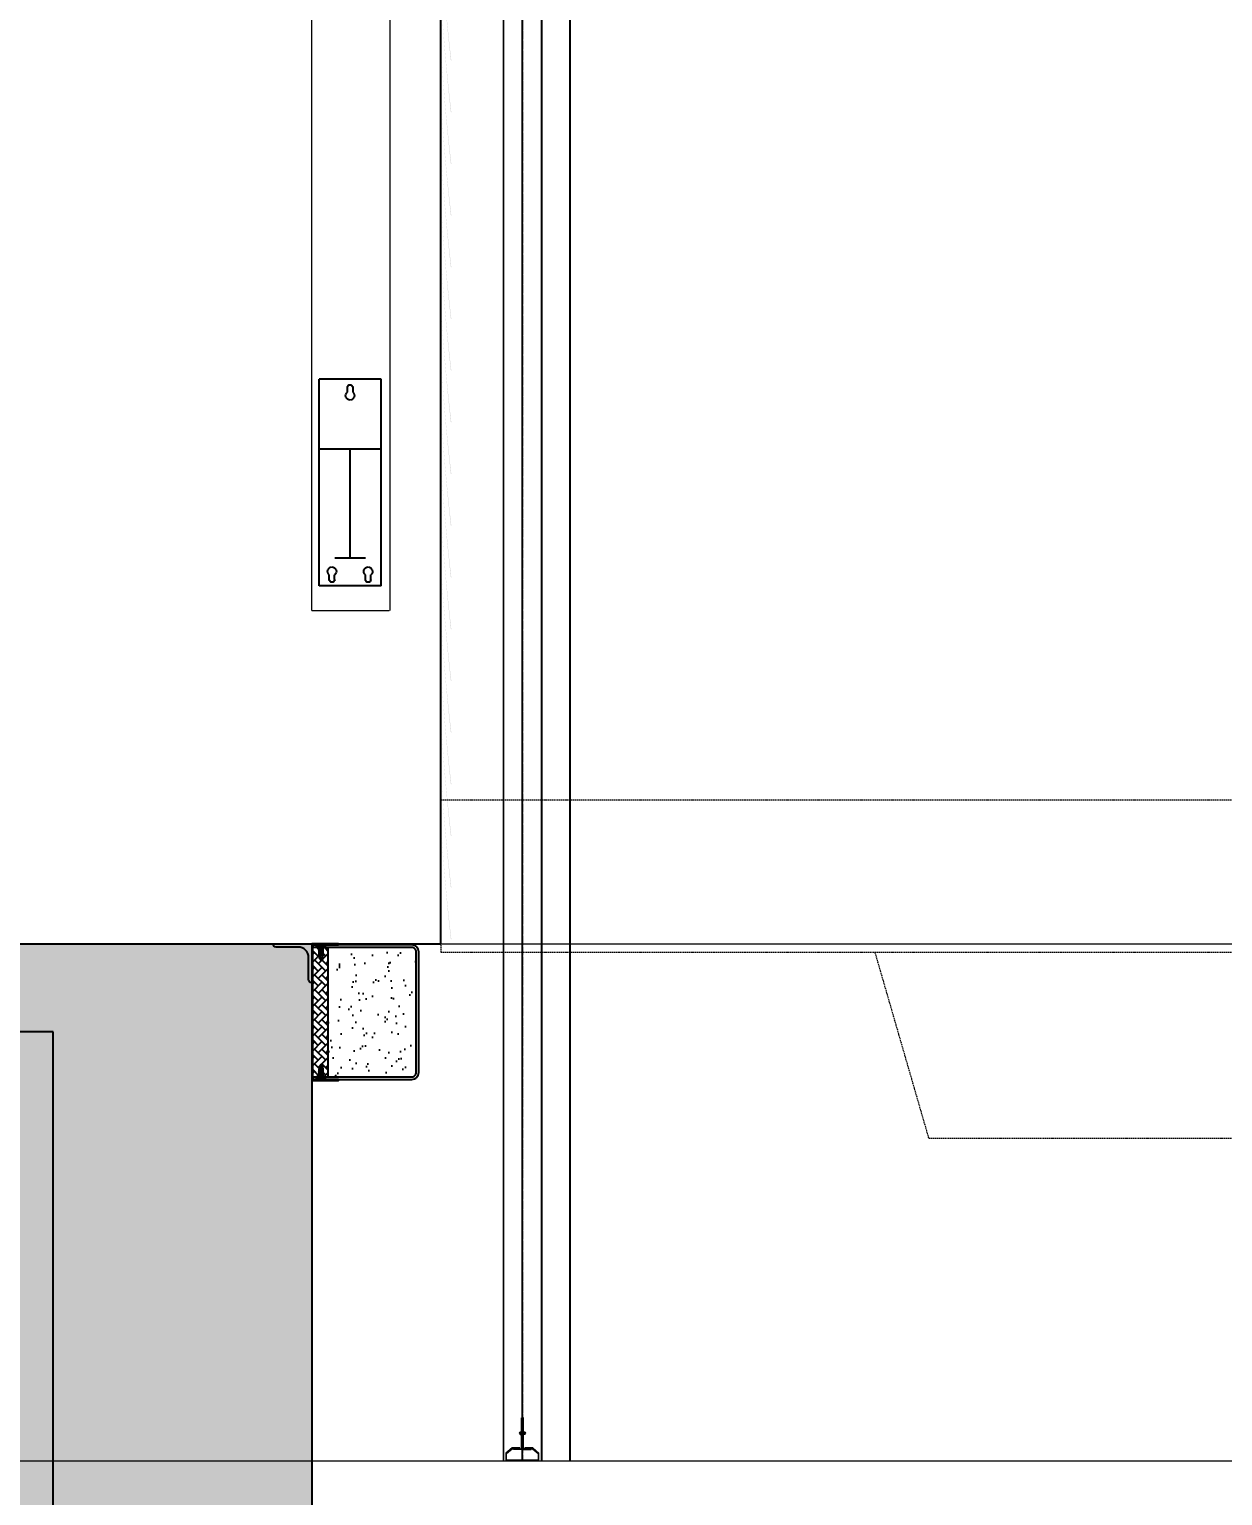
# Model space of a CAD drawing. Header units: millimetres. Extents: x 0 to 420000, y 0 to 297000.
# Drawn here: x 188466 to 190775, y 33383 to 36219 of the extents above; entities that cross this region are included whole.
import ezdxf
from ezdxf.enums import TextEntityAlignment as Align

# ---------------------------------------------------------------- set-up
doc = ezdxf.new("R2010")
doc.units = ezdxf.units.MM
for name, pattern in [('CEN', [62, 60, -1, 0, -1]), ('CENTER', [2, 1.25, -0.25, 0.25, -0.25]), ('HIDDEN', [0.375, 0.25, -0.125])]:
    doc.linetypes.add(name, pattern=pattern)
for name, color, linetype in [('5HAT', 5, 'Continuous'), ('A-CONC-SOLD', 253, 'CEN'), ('BOLT', 8, 'Continuous'), ('CEN', 1, 'CEN'), ('col', 1, 'Continuous'), ('dockseal', 50, 'Continuous'), ('SECTION$0$AA-WAXS-FRAM', 4, 'Continuous')]:
    doc.layers.add(name, color=color, linetype=linetype)
for name, color, linetype, lineweight in [('A-AXIS-LINE', 1, 'CEN', 15), ('A-CONC-LIN1', 2, 'Continuous', 40), ('A-ELEV-LIN2', 7, 'Continuous', 25), ('A-ELEV-LIN3', 8, 'Continuous', 18), ('A-XXXX-FIN2', 6, 'Continuous', 20), ('A-XXXX-HID', 8, 'HIDDEN', 18), ('A-XXXX-STL', 3, 'Continuous', 25), ('DJ', 7, 'Continuous', 5)]:
    doc.layers.add(name, color=color, linetype=linetype, lineweight=lineweight)
doc.layers.add('A-XXXX-NPLT', color=144, linetype='Continuous', lineweight=15, plot=False)
doc.styles.add('맑은고딕', font='')
doc.styles.get('맑은고딕').set_extended_font_data('Malgun Gothic')

# ---------------------------------------------------------------- blocks, each defined once
blk = doc.blocks.new('axis(211208)')
at = {"layer": 'A-AXIS-LINE', "ltscale": 1000}
for p, q in [((4631788.1, -431118.7), (4955413.1, -431118.7)), ((4631788.1, -432118.7), (4955413.1, -432118.7))]:
    blk.add_line(p, q, dxfattribs=at)
blk = doc.blocks.new('PG12')
at = {"layer": 'A-CONC-SOLD'}
h = blk.add_hatch(color=256, dxfattribs=at)
h.dxf.hatch_style = 1
h.paths.add_polyline_path([(275, 2280), (475, 2280), (475, 1300), (275, 1300)], flags=17)
h.paths.add_polyline_path([(275, 1300), (475, 1300), (475, 0), (-375, 0), (-375, 630), (-225, 630), (-225, 1150), (5, 1150), (45, 250), (225, 250), (275, 350)])
h.paths.add_polyline_path([(-225, 2450), (475, 2450), (475, 2280), (275, 2280), (275, 1300), (275, 350), (225, 250), (45, 250), (5, 1150), (-225, 1150)])
at = {"color": 2, "ltscale": 2}
for points in [[(275, 2280), (475, 2280), (475, 1300), (275, 1300)], [(-225, 1150), (-225, 630), (-375, 630), (-375, 0), (475, 0), (475, 1300), (275, 1300), (275, 350), (225, 250), (45, 250), (5, 1150)]]:
    blk.add_lwpolyline(points, close=True, dxfattribs=at)
at = {"layer": 'A-ELEV-LIN2'}
blk.add_lwpolyline([(475, 2450), (-225, 2450), (-225, 1150)], dxfattribs=at)
at = {"layer": 'A-XXXX-NPLT'}
blk.add_lwpolyline([(475, 0), (-375, 0), (-375, 630), (-225, 630), (-225, 2450), (475, 2450)], close=True, dxfattribs=at)
at = {"layer": 'A-XXXX-NPLT', "style": '맑은고딕'}
blk.add_text('PG12(750X2450)', height=50, dxfattribs=at).set_placement((0, 69.9), align=Align.MIDDLE)
blk = doc.blocks.new('지하2층')
at = {"layer": 'A-XXXX-FIN2'}
blk.add_line((4759323.8, -392118.7), (4801323.8, -392118.7), dxfattribs=at)
at = {"xscale": -1}
blk.add_blockref('PG12', (4759098.8, -393568.7), dxfattribs=at)
blk = doc.blocks.new('방화스크린(냉동)')
at = {"layer": 'A-ELEV-LIN3'}
for p, q in [((225660, 84163), (225660, 79540)), ((225661.2, 84163.4), (225661.2, 79540)), ((225733.8, 84163.4), (225733.8, 79540)), ((225735, 84163), (225735, 79540))]:
    blk.add_line(p, q, dxfattribs=at)
at = {"layer": 'CEN', "color": 1, "linetype": 'CENTER'}
blk.add_line((225697.5, 79540), (225697.5, 84319.7), dxfattribs=at)
at = {"layer": 'DJ', "color": 4}
for p, q in [((225697.2, 79541.5), (225697.2, 84287.2)), ((225697.9, 79541.5), (225697.9, 84287.2)), ((225697.2, 79541.5), (225697.9, 79541.5))]:
    blk.add_line(p, q, dxfattribs=at)
at = {"layer": 'DJ', "color": 1, "linetype": 'Continuous'}
for p, q in [((225692.9, 79595.3), (225692.9, 79591.7)), ((225693.1, 79595.5), (225693, 79595.5)), ((225693.1, 79595.5), (225693.1, 79591.5)), ((225693.3, 79595.6), (225693.2, 79595.6)), ((225693.3, 79595.7), (225695.6, 79595.7)), ((225693.3, 79591.2), (225693.3, 79595.7)), ((225693.5, 79595.7), (225693.3, 79595.5)), ((225693.5, 79595.7), (225693.3, 79595.6)), ((225693.4, 79595.7), (225693.3, 79595.7)), ((225693.5, 79595.6), (225693.3, 79595.4)), ((225693.4, 79595.5), (225693.3, 79595.4)), ((225693.4, 79595.4), (225693.3, 79595.3)), ((225693.4, 79595.2), (225693.3, 79595.2)), ((225693.3, 79595.1), (225693.3, 79595)), ((225693.3, 79595.1), (225693.3, 79595.1)), ((225693.3, 79595), (225693.3, 79595)), ((225695.4, 79595.7), (225695.3, 79595.7)), ((225695.6, 79595.7), (225695.4, 79595.5)), ((225695.5, 79595.7), (225695.4, 79595.6)), ((225695.4, 79595.7), (225695.4, 79595.7)), ((225695.6, 79595.6), (225695.4, 79595.5)), ((225695.6, 79595.5), (225695.4, 79595.4)), ((225695.6, 79595.5), (225695.5, 79595.4)), ((225695.6, 79595.4), (225695.5, 79595.3)), ((225695.6, 79595.3), (225695.5, 79595.2)), ((225695.6, 79595.2), (225695.5, 79595.2)), ((225695.6, 79595.1), (225695.5, 79595)), ((225695.6, 79595.1), (225695.5, 79595.1)), ((225695.6, 79595), (225695.5, 79595)), ((225695.6, 79591.2), (225695.6, 79595.7)), ((225701.7, 79595.7), (225699.5, 79595.7)), ((225699.5, 79595.7), (225699.6, 79595.5)), ((225699.5, 79595.7), (225699.6, 79595.6)), ((225699.5, 79591.2), (225699.5, 79595.7)), ((225699.5, 79595.6), (225699.6, 79595.5)), ((225699.5, 79595.5), (225699.5, 79595.4)), ((225699.5, 79595.5), (225699.6, 79595.4)), ((225699.5, 79595.4), (225699.5, 79595.3)), ((225699.5, 79595.3), (225699.5, 79595.2)), ((225699.5, 79595.2), (225699.5, 79595.2)), ((225699.5, 79595.1), (225699.5, 79595)), ((225699.5, 79595.1), (225699.5, 79595.1)), ((225699.5, 79595), (225699.5, 79595)), ((225699.6, 79595.7), (225699.6, 79595.7)), ((225699.6, 79595.7), (225699.7, 79595.7)), ((225701.5, 79595.7), (225701.7, 79595.5)), ((225701.5, 79595.7), (225701.7, 79595.6)), ((225701.5, 79595.6), (225701.7, 79595.4)), ((225701.6, 79595.7), (225701.7, 79595.7)), ((225701.6, 79595.5), (225701.7, 79595.4)), ((225701.6, 79595.4), (225701.7, 79595.3)), ((225701.7, 79591.2), (225701.7, 79595.7)), ((225701.7, 79595.6), (225701.8, 79595.6)), ((225701.6, 79595.2), (225701.7, 79595.2)), ((225701.7, 79595.1), (225701.7, 79595)), ((225701.7, 79595.1), (225701.7, 79595.1)), ((225701.7, 79595), (225701.7, 79595)), ((225701.9, 79595.5), (225701.9, 79591.5)), ((225701.9, 79595.5), (225702, 79595.5)), ((225702.2, 79595.3), (225702.2, 79591.7)), ((225693.1, 79591.5), (225693, 79591.5)), ((225693.3, 79591.4), (225693.2, 79591.4)), ((225693.3, 79594.3), (225693.3, 79594.3)), ((225693.3, 79594.2), (225693.3, 79594.2)), ((225693.3, 79594.2), (225693.3, 79594.2)), ((225693.3, 79594.1), (225693.3, 79594.1)), ((225693.4, 79594), (225693.3, 79593.9)), ((225693.3, 79594), (225693.3, 79594)), ((225693.4, 79593.9), (225693.3, 79593.8)), ((225693.4, 79593.9), (225693.3, 79593.8)), ((225693.4, 79593.8), (225693.3, 79593.7)), ((225693.5, 79593.7), (225693.3, 79593.5)), ((225693.4, 79593.7), (225693.3, 79593.6)), ((225693.5, 79593.6), (225693.3, 79593.4)), ((225693.5, 79593.6), (225693.3, 79593.4)), ((225693.5, 79593.5), (225693.3, 79593.3)), ((225693.5, 79593.4), (225693.3, 79593.2)), ((225693.4, 79593.3), (225693.3, 79593.1)), ((225693.4, 79593.1), (225693.3, 79593)), ((225693.4, 79593), (225693.3, 79593)), ((225693.3, 79592.9), (225693.3, 79592.9)), ((225693.3, 79592.8), (225693.3, 79592.8)), ((225693.3, 79592.7), (225693.3, 79592.7)), ((225693.3, 79592), (225693.3, 79592)), ((225693.3, 79591.9), (225693.3, 79591.9)), ((225693.3, 79591.9), (225693.3, 79591.9)), ((225693.3, 79591.8), (225693.3, 79591.8)), ((225693.4, 79591.7), (225693.3, 79591.6)), ((225693.4, 79591.7), (225693.3, 79591.7)), ((225693.4, 79591.6), (225693.3, 79591.5)), ((225693.4, 79591.6), (225693.3, 79591.5)), ((225693.4, 79591.5), (225693.3, 79591.4)), ((225693.5, 79591.4), (225693.3, 79591.2)), ((225693.4, 79591.4), (225693.3, 79591.3)), ((225693.3, 79591.2), (225695.6, 79591.2)), ((225693.5, 79591.3), (225693.4, 79591.2)), ((225695.3, 79593.5), (225693.5, 79593.5)), ((225693.5, 79591.3), (225693.5, 79591.2)), ((225695.6, 79593.7), (225695.3, 79593.5)), ((225695.6, 79593.6), (225695.3, 79593.4)), ((225695.6, 79591.5), (225695.3, 79591.2)), ((225695.6, 79593.9), (225695.4, 79593.7)), ((225695.6, 79593.8), (225695.4, 79593.6)), ((225695.6, 79593.5), (225695.4, 79593.3)), ((225695.6, 79593.5), (225695.4, 79593.4)), ((225695.6, 79593.4), (225695.4, 79593.3)), ((225695.6, 79593.3), (225695.4, 79593.2)), ((225695.6, 79591.6), (225695.4, 79591.4)), ((225695.6, 79591.6), (225695.4, 79591.5)), ((225695.6, 79591.4), (225695.4, 79591.2)), ((225695.6, 79594.3), (225695.5, 79594.3)), ((225695.6, 79594.2), (225695.5, 79594.2)), ((225695.6, 79594.1), (225695.5, 79594.1)), ((225695.6, 79594), (225695.5, 79594)), ((225695.6, 79593.9), (225695.5, 79593.9)), ((225695.6, 79593.2), (225695.5, 79593.1)), ((225695.6, 79593.2), (225695.5, 79593.1)), ((225695.6, 79593.1), (225695.5, 79593)), ((225695.6, 79593), (225695.5, 79593)), ((225695.6, 79592.9), (225695.5, 79592.9)), ((225695.6, 79592.8), (225695.5, 79592.7)), ((225695.6, 79592.8), (225695.5, 79592.8)), ((225695.6, 79592), (225695.5, 79591.9)), ((225695.6, 79592), (225695.5, 79592)), ((225695.6, 79591.9), (225695.5, 79591.9)), ((225695.6, 79591.8), (225695.5, 79591.7)), ((225695.6, 79591.7), (225695.5, 79591.6)), ((225695.6, 79591.3), (225695.5, 79591.2)), ((225699.5, 79594.3), (225699.5, 79594.3)), ((225699.5, 79594.2), (225699.5, 79594.2)), ((225699.5, 79594.1), (225699.5, 79594.1)), ((225699.5, 79594), (225699.5, 79594)), ((225699.5, 79593.9), (225699.6, 79593.7)), ((225699.5, 79593.9), (225699.5, 79593.9)), ((225699.5, 79593.8), (225699.6, 79593.6)), ((225699.5, 79593.7), (225699.7, 79593.5)), ((225699.5, 79593.6), (225699.7, 79593.4)), ((225699.5, 79593.5), (225699.6, 79593.3)), ((225699.5, 79593.5), (225699.6, 79593.4)), ((225699.5, 79593.4), (225699.6, 79593.3)), ((225699.5, 79593.3), (225699.6, 79593.2)), ((225699.5, 79593.2), (225699.5, 79593.1)), ((225699.5, 79593.2), (225699.5, 79593.1)), ((225699.5, 79593.1), (225699.5, 79593)), ((225699.5, 79593), (225699.5, 79593)), ((225699.5, 79592.9), (225699.5, 79592.9)), ((225699.5, 79592.8), (225699.5, 79592.7)), ((225699.5, 79592.8), (225699.5, 79592.8)), ((225699.5, 79592), (225699.5, 79591.9)), ((225699.5, 79592), (225699.5, 79592)), ((225699.5, 79591.9), (225699.5, 79591.9)), ((225699.5, 79591.8), (225699.5, 79591.7)), ((225699.5, 79591.7), (225699.5, 79591.6)), ((225699.5, 79591.6), (225699.6, 79591.4)), ((225699.5, 79591.6), (225699.6, 79591.5)), ((225699.5, 79591.5), (225699.7, 79591.2)), ((225699.5, 79591.4), (225699.6, 79591.2)), ((225699.5, 79591.3), (225699.5, 79591.2)), ((225701.7, 79591.2), (225699.5, 79591.2)), ((225699.7, 79593.5), (225701.5, 79593.5)), ((225701.5, 79593.7), (225701.7, 79593.5)), ((225701.5, 79593.6), (225701.7, 79593.4)), ((225701.5, 79593.6), (225701.7, 79593.4)), ((225701.5, 79593.5), (225701.7, 79593.3)), ((225701.5, 79593.4), (225701.7, 79593.2)), ((225701.5, 79591.4), (225701.7, 79591.2)), ((225701.5, 79591.3), (225701.5, 79591.2)), ((225701.5, 79591.3), (225701.6, 79591.2)), ((225701.6, 79594), (225701.7, 79593.9)), ((225701.6, 79593.9), (225701.7, 79593.8)), ((225701.6, 79593.9), (225701.7, 79593.8)), ((225701.6, 79593.8), (225701.7, 79593.7)), ((225701.6, 79593.7), (225701.7, 79593.6)), ((225701.6, 79593.3), (225701.7, 79593.1)), ((225701.6, 79593.1), (225701.7, 79593)), ((225701.6, 79593), (225701.7, 79593)), ((225701.6, 79591.7), (225701.7, 79591.6)), ((225701.6, 79591.7), (225701.7, 79591.7)), ((225701.6, 79591.6), (225701.7, 79591.5)), ((225701.6, 79591.6), (225701.7, 79591.5)), ((225701.6, 79591.5), (225701.7, 79591.4)), ((225701.6, 79591.4), (225701.7, 79591.3)), ((225701.7, 79594.3), (225701.7, 79594.3)), ((225701.7, 79594.2), (225701.7, 79594.2)), ((225701.7, 79594.2), (225701.7, 79594.2)), ((225701.7, 79594.1), (225701.7, 79594.1)), ((225701.7, 79594), (225701.7, 79594)), ((225701.7, 79592.9), (225701.7, 79592.9)), ((225701.7, 79592.8), (225701.7, 79592.8)), ((225701.7, 79592.7), (225701.7, 79592.7)), ((225701.7, 79592), (225701.7, 79592)), ((225701.7, 79591.9), (225701.7, 79591.9)), ((225701.7, 79591.9), (225701.7, 79591.9)), ((225701.7, 79591.8), (225701.7, 79591.8)), ((225701.7, 79591.4), (225701.8, 79591.4)), ((225701.9, 79591.5), (225702, 79591.5))]:
    blk.add_line(p, q, dxfattribs=at)
at = {"layer": 'DJ', "color": 5}
for points in [[(225697.2, 79623.5), (225697.2, 79561.9), (225680.6, 79561.9), (225680.6, 79563.5), (225695.6, 79563.5), (225695.6, 79623.5)], [(225697.9, 79623.5), (225697.9, 79561.9), (225714.5, 79561.9), (225714.5, 79563.5), (225699.5, 79563.5), (225699.5, 79623.5)]]:
    blk.add_lwpolyline(points, close=True, dxfattribs=at)
at = {"layer": 'DJ', "color": 6, "lineweight": 9}
blk.add_lwpolyline([(225692.5, 79563.5), (225692.5, 79565), (225677.5, 79565), (225665.5, 79555), (225665.5, 79540), (225729.5, 79540), (225729.5, 79555), (225717.5, 79565), (225702.5, 79565), (225702.5, 79563.5), (225717, 79563.5), (225728, 79554.3), (225728, 79541.5), (225667, 79541.5), (225667, 79554.3), (225678, 79563.5)], close=True, dxfattribs=at)
at = {"layer": 'DJ', "color": 1, "linetype": 'Continuous'}
for centre, radius, start, end in [((225692.9, 79593.5), 1.8, 90, 270), ((225693, 79595.3), 0.135, 90, 180), ((225693.2, 79595.5), 0.135, 90, 180), ((225695.3, 79594.8), 2.02, 151.2403, 184.281), ((225693.5, 79594.8), 2.02, 355.719, 28.7597), ((225701.5, 79594.8), 2.02, 151.2403, 184.281), ((225699.7, 79594.8), 2.02, 355.719, 28.7597), ((225701.8, 79595.5), 0.135, 0, 90), ((225702, 79595.3), 0.135, 0, 90), ((225702.2, 79593.5), 1.8, 270, 90), ((225693, 79591.7), 0.135, 180, 270), ((225693.2, 79591.5), 0.135, 180, 270), ((225695.3, 79594.5), 2.02, 175.719, 208.7597), ((225695.3, 79592.5), 2.02, 151.2403, 184.281), ((225695.3, 79592.2), 2.02, 175.719, 208.7597), ((225693.5, 79594.5), 2.02, 331.2403, 4.281), ((225693.5, 79592.5), 2.02, 355.719, 28.7597), ((225693.5, 79592.2), 2.02, 331.2403, 4.281), ((225701.5, 79594.5), 2.02, 175.719, 208.7597), ((225701.5, 79592.5), 2.02, 151.2403, 184.281), ((225701.5, 79592.2), 2.02, 175.719, 208.7597), ((225699.7, 79594.5), 2.02, 331.2403, 4.281), ((225699.7, 79592.5), 2.02, 355.719, 28.7597), ((225699.7, 79592.2), 2.02, 331.2403, 4.281), ((225701.8, 79591.5), 0.135, 270, 0), ((225702, 79591.7), 0.135, 270, 0)]:
    blk.add_arc(centre, radius, start, end, dxfattribs=at)
blk = doc.blocks.new('FASDFDSAF')
at = {"layer": '5HAT', "color": 4}
for p, q in [((5533641.2, 4897794.2), (5533641.2, 4898194.2)), ((5533641.2, 4898194.2), (5533761.2, 4898194.2)), ((5533696, 4898178), (5533696, 4898168.7)), ((5533706.5, 4898178), (5533706.5, 4898168.7)), ((5533761.2, 4897794.2), (5533761.2, 4898194.2)), ((5533661, 4897806.2), (5533661, 4897815.5)), ((5533671.5, 4897806.2), (5533671.5, 4897815.5)), ((5533731, 4897806.2), (5533731, 4897815.5)), ((5533741.5, 4897806.2), (5533741.5, 4897815.5)), ((5533641.2, 4897794.2), (5533761.2, 4897794.2))]:
    blk.add_line(p, q, dxfattribs=at)
for centre, radius, start, end in [((5533701.2, 4898178), 5.25, 90, 180.0006), ((5533701.2, 4898178), 5.25, 359.9994, 90), ((5533701.2, 4898162), 8.5, 128.1459, 269.9989), ((5533701.2, 4898162), 8.5, 270.0011, 51.8541), ((5533666.2, 4897822.2), 8.5, 90.0011, 231.8541), ((5533666.2, 4897806.2), 5.25, 179.9994, 270), ((5533666.2, 4897822.2), 8.5, 308.1459, 89.9989), ((5533666.2, 4897806.2), 5.25, 270, 0.0006), ((5533736.2, 4897822.2), 8.5, 90.0011, 231.8541), ((5533736.2, 4897806.2), 5.25, 179.9994, 270), ((5533736.2, 4897822.2), 8.5, 308.1459, 89.9989), ((5533736.2, 4897806.2), 5.25, 270, 0.0006)]:
    blk.add_arc(centre, radius, start, end, dxfattribs=at)
blk = doc.blocks.new('냉동오버헤드(220321)')
at = {"ltscale": 0.002}
h = blk.add_hatch(dxfattribs=at)
h.set_pattern_fill('AR-HBONE', color=256, scale=0.1, angle=-90, style=0)
h.set_pattern_definition([(315, (50958730.622, 21380502.153), (14.3684097937, -4e-15), [30.48, -10.16]), (45, (50958737.806, 21380494.969), (14.3684097937, -4e-15), [30.48, -10.16])])
h.paths.add_polyline_path([(802, -257), (832, -257), (832, -7), (802, -7)])
h = blk.add_hatch(dxfattribs=at)
h.set_pattern_fill('AR-SAND', color=256, angle=-90, style=0)
h.set_pattern_definition([(307.5, (-21378898.76, 50948742.176), (48.941323733, 1.600031296), [0, -38.608, 0, -43.18, 0, -41.275]), (277.5, (-21378898.76, 50948742.176), (71.68251006, -44.95232831), [0, -20.828, 0, -34.798, 0, -13.335]), (237.5, (-21378898.76, 50948773.42), (0.143718468, -79.099237024), [0, -12.7, 0, -45.72, 0, -59.69]), (227.5, (-21378898.76, 50948773.42), (22.292932326, -76.35564525), [0, -6.35, 0, -29.972, 0, -34.29])])
h.paths.add_polyline_path([(993.7, -7, -0.414214), (1002, -15.3), (1002, -248.7, -0.414214), (993.7, -257), (832, -257), (832, -7)])
at = {"layer": 'col'}
for points in [[(1050, 1929.8, 0.013757), (1070, 1708.9), (1069.2, 1708.7, -0.012852)], [(1050, 1829.8, 0.013757), (1070, 1608.9), (1069.2, 1608.7, -0.012852)], [(1050, 1729.8, 0.013757), (1070, 1508.9), (1069.2, 1508.7, -0.012852)], [(1050, 1729.8, 0.013757), (1070, 1508.9), (1069.2, 1508.7, -0.012852)], [(1050, 1729.8, 0.013757), (1070, 1508.9), (1069.2, 1508.7, -0.012852)], [(1050, 1729.8, 0.013757), (1070, 1508.9), (1069.2, 1508.7, -0.012852)], [(1050, 1729.8, 0.013757), (1070, 1508.9), (1069.2, 1508.7, -0.012852)], [(1050, 1729.8, 0.013757), (1070, 1508.9), (1069.2, 1508.7, -0.012852)], [(1050, 1629.8, 0.013757), (1070, 1408.9), (1069.2, 1408.7, -0.012852)], [(1050, 1629.8, 0.013757), (1070, 1408.9), (1069.2, 1408.7, -0.012852)], [(1050, 1629.8, 0.013757), (1070, 1408.9), (1069.2, 1408.7, -0.012852)], [(1050, 1629.8, 0.013757), (1070, 1408.9), (1069.2, 1408.7, -0.012852)], [(1050, 1529.8, 0.013757), (1070, 1308.9), (1069.2, 1308.7, -0.012852)], [(1050, 1529.8, 0.013757), (1070, 1308.9), (1069.2, 1308.7, -0.012852)], [(1050, 1429.8, 0.013757), (1070, 1208.9), (1069.2, 1208.7, -0.012852)], [(1050, 1429.8, 0.013757), (1070, 1208.9), (1069.2, 1208.7, -0.012852)], [(1050, 1329.8, 0.013757), (1070, 1108.9), (1069.2, 1108.7, -0.012852)], [(1050, 1329.8, 0.013757), (1070, 1108.9), (1069.2, 1108.7, -0.012852)], [(1050, 1229.8, 0.013757), (1070, 1008.9), (1069.2, 1008.7, -0.012852)], [(1050, 1229.8, 0.013757), (1070, 1008.9), (1069.2, 1008.7, -0.012852)], [(1050, 1129.8, 0.013757), (1070, 908.9), (1069.2, 908.7, -0.012852)], [(1050, 1129.8, 0.013757), (1070, 908.9), (1069.2, 908.7, -0.012852)], [(1050, 1029.8, 0.013757), (1070, 808.9), (1069.2, 808.7, -0.012852)], [(1050, 929.8, 0.013757), (1070, 708.9), (1069.2, 708.7, -0.012852)], [(1050, 829.8, 0.013757), (1070, 608.9), (1069.2, 608.7, -0.012852)], [(1050, 729.8, 0.013757), (1070, 508.9), (1069.2, 508.7, -0.012852)], [(1050, 629.8, 0.013757), (1070, 408.9), (1069.2, 408.7, -0.012852)], [(1050, 529.8, 0.013757), (1070, 308.9), (1069.2, 308.7, -0.012852)], [(1050, 429.8, 0.013757), (1070, 208.9), (1069.2, 208.7, -0.012852)], [(1050, 329.8, 0.013757), (1070, 108.9), (1069.2, 108.7, -0.012852)], [(1050, 229.8, 0.013757), (1070, 8.9), (1069.2, 8.7, -0.012852)]]:
    blk.add_hatch(color=256, dxfattribs=at).paths.add_polyline_path(points)
at = {"ltscale": 0.002}
blk.add_line((1050, 0, 14.1), (1050, 3230, 14.1), dxfattribs=at)
blk.add_line((800, 0, 14.1), (1050, 0, 14.1))
at = {"color": 0, "ltscale": 0.002}
for p, q in [((802, -2, 14.1), (802, -7, 14.1)), ((802, -2, -23.9), (802, -7, -23.9)), ((802, -2, 14.1), (802, -7, 14.1)), ((802, -257, 14.1), (802, -262, 14.1))]:
    blk.add_line(p, q, dxfattribs=at)
at = {"ltscale": 0.002, "elevation": 14.1}
blk.add_lwpolyline([(852, -2), (852, 0), (800, 0), (800, -264), (852, -264), (852, -262), (802, -262), (802, -2)], close=True, dxfattribs=at)
at = {"layer": '5HAT', "color": 0}
for p, q in [((934.1, 956.9, 14.1), (814.1, 956.9, 14.1)), ((874.1, 746.9, 14.1), (874.1, 956.9, 14.1)), ((844.4, 746.9, 14.1), (903.9, 746.9, 14.1))]:
    blk.add_line(p, q, dxfattribs=at)
at = {"layer": 'A-ELEV-LIN3'}
for p, q in [((952, 644.8, 14.1), (952, 3382, 14.1)), ((800, 644.8, 14.1), (800, 3230, 14.1)), ((800, 644.8, 14.1), (950, 644.8, 14.1))]:
    blk.add_line(p, q, dxfattribs=at)
at = {"layer": 'A-XXXX-STL', "elevation": 14.1}
blk.add_lwpolyline([(725, 0), (800, 0), (800, -75), (800, -75, -0.414214), (794, -69), (794, -26, 0.414214), (774, -6), (731, -6, -0.414214), (725, 0)], format="xyb", close=True, dxfattribs=at)
at = {"layer": 'BOLT', "color": 10}
for p, q in [((821.9, -8, 14.1), (813.6, -4.6, 14.1)), ((821.9, -8, 14.1), (813.6, -4.6, 14.1)), ((821.9, -9.9, 14.1), (813.6, -6.4, 14.1)), ((821.9, -9.9, 14.1), (813.6, -6.4, 14.1)), ((821.9, -11.7, 14.1), (813.6, -8.3, 14.1)), ((821.9, -11.7, 14.1), (813.6, -8.3, 14.1)), ((821.9, -13.5, 14.1), (813.6, -10.1, 14.1)), ((821.9, -13.5, 14.1), (813.6, -10.1, 14.1)), ((821.9, -15.4, 14.1), (813.6, -11.9, 14.1)), ((821.9, -15.4, 14.1), (813.6, -11.9, 14.1)), ((821.9, -17.2, 14.1), (813.6, -13.8, 14.1)), ((821.9, -17.2, 14.1), (813.6, -13.8, 14.1)), ((821.9, -19, 14.1), (813.6, -15.6, 14.1)), ((821.9, -19, 14.1), (813.6, -15.6, 14.1)), ((821.9, -20.9, 14.1), (813.6, -17.4, 14.1)), ((821.9, -20.9, 14.1), (813.6, -17.4, 14.1)), ((821.9, -22.7, 14.1), (813.6, -19.3, 14.1)), ((821.9, -22.7, 14.1), (813.6, -19.3, 14.1)), ((816.6, -22.4, 14.1), (813.6, -21.1, 14.1)), ((816.6, -22.4, 14.1), (813.6, -21.1, 14.1)), ((821.9, -6.2, 14.1), (815.9, -3.8, 14.1)), ((821.9, -241.3, 14.1), (813.6, -244.7, 14.1)), ((821.9, -241.3, 14.1), (813.6, -244.7, 14.1)), ((816.6, -241.6, 14.1), (813.6, -242.9, 14.1)), ((816.6, -241.6, 14.1), (813.6, -242.9, 14.1)), ((821.9, -243.1, 14.1), (813.6, -246.6, 14.1)), ((821.9, -243.1, 14.1), (813.6, -246.6, 14.1)), ((821.9, -245, 14.1), (813.6, -248.4, 14.1)), ((821.9, -245, 14.1), (813.6, -248.4, 14.1)), ((821.9, -246.8, 14.1), (813.6, -250.2, 14.1)), ((821.9, -246.8, 14.1), (813.6, -250.2, 14.1)), ((821.9, -248.6, 14.1), (813.6, -252.1, 14.1)), ((821.9, -248.6, 14.1), (813.6, -252.1, 14.1)), ((821.9, -250.5, 14.1), (813.6, -253.9, 14.1)), ((821.9, -250.5, 14.1), (813.6, -253.9, 14.1)), ((821.9, -252.3, 14.1), (813.6, -255.7, 14.1)), ((821.9, -252.3, 14.1), (813.6, -255.7, 14.1)), ((821.9, -254.1, 14.1), (813.6, -257.6, 14.1)), ((821.9, -254.1, 14.1), (813.6, -257.6, 14.1)), ((821.9, -256, 14.1), (813.6, -259.4, 14.1)), ((821.9, -256, 14.1), (813.6, -259.4, 14.1)), ((821.9, -257.8, 14.1), (815.9, -260.2, 14.1))]:
    blk.add_line(p, q, dxfattribs=at)
at = {"layer": 'BOLT'}
for p, q in [((814.6, -4.6, 14.1), (814.6, -3.8, 14.1)), ((814.6, -6.4, 14.1), (814.6, -5.4, 14.1)), ((814.6, -8.3, 14.1), (814.6, -7.3, 14.1)), ((814.6, -10.1, 14.1), (814.6, -9.1, 14.1)), ((814.6, -11.9, 14.1), (814.6, -10.9, 14.1)), ((814.6, -13.8, 14.1), (814.6, -12.8, 14.1)), ((814.6, -15.6, 14.1), (814.6, -14.6, 14.1)), ((814.6, -17.4, 14.1), (814.6, -16.4, 14.1)), ((814.6, -19.3, 14.1), (814.6, -18.3, 14.1)), ((814.6, -21.1, 14.1), (814.6, -20.1, 14.1)), ((814.6, -26.2, 14.1), (814.6, -21.9, 14.1)), ((820.9, -5.4, 14.1), (820.9, -3.8, 14.1)), ((820.9, -7.2, 14.1), (820.9, -6.2, 14.1)), ((820.9, -9.1, 14.1), (820.9, -8, 14.1)), ((820.9, -10.9, 14.1), (820.9, -9.9, 14.1)), ((820.9, -12.7, 14.1), (820.9, -11.7, 14.1)), ((820.9, -14.6, 14.1), (820.9, -13.5, 14.1)), ((820.9, -16.4, 14.1), (820.9, -15.4, 14.1)), ((820.9, -18.2, 14.1), (820.9, -17.2, 14.1)), ((820.9, -20.1, 14.1), (820.9, -19, 14.1)), ((820.9, -21.9, 14.1), (820.9, -20.9, 14.1)), ((820.9, -26.2, 14.1), (820.9, -22.7, 14.1)), ((814.6, -237.8, 14.1), (814.6, -242.1, 14.1)), ((814.6, -242.9, 14.1), (814.6, -243.9, 14.1)), ((814.6, -244.7, 14.1), (814.6, -245.7, 14.1)), ((814.6, -246.6, 14.1), (814.6, -247.6, 14.1)), ((814.6, -248.4, 14.1), (814.6, -249.4, 14.1)), ((814.6, -250.2, 14.1), (814.6, -251.2, 14.1)), ((814.6, -252.1, 14.1), (814.6, -253.1, 14.1)), ((814.6, -253.9, 14.1), (814.6, -254.9, 14.1)), ((820.9, -237.8, 14.1), (820.9, -241.3, 14.1)), ((820.9, -242.1, 14.1), (820.9, -243.1, 14.1)), ((820.9, -243.9, 14.1), (820.9, -245, 14.1)), ((820.9, -245.8, 14.1), (820.9, -246.8, 14.1)), ((820.9, -247.6, 14.1), (820.9, -248.6, 14.1)), ((820.9, -249.4, 14.1), (820.9, -250.5, 14.1)), ((820.9, -251.3, 14.1), (820.9, -252.3, 14.1)), ((820.9, -253.1, 14.1), (820.9, -254.1, 14.1)), ((820.9, -254.9, 14.1), (820.9, -256, 14.1)), ((823, -264, 14.1), (812.5, -264, 14.1)), ((814.6, -255.7, 14.1), (814.6, -256.7, 14.1)), ((814.6, -257.6, 14.1), (814.6, -258.6, 14.1)), ((814.6, -259.4, 14.1), (814.6, -260.2, 14.1)), ((820.9, -256.8, 14.1), (820.9, -257.8, 14.1)), ((820.9, -258.6, 14.1), (820.9, -260.2, 14.1))]:
    blk.add_line(p, q, dxfattribs=at)
at = {"layer": 'BOLT', "elevation": 14.1}
for points in [[(813.4, 0), (822, 0), (826.7, -3), (808.7, -3)], [(808.7, -3), (826.7, -3), (826.7, -3.8), (808.7, -3.8)], [(813.6, -4.6), (814.6, -5.4), (820.9, -8), (821.9, -8), (820.9, -7.2), (814.6, -4.6)], [(813.6, -6.4), (814.6, -7.3), (820.9, -9.9), (821.9, -9.9), (820.9, -9.1), (814.6, -6.4)], [(813.6, -8.3), (814.6, -9.1), (820.9, -11.7), (821.9, -11.7), (820.9, -10.9), (814.6, -8.3)], [(813.6, -10.1), (814.6, -10.9), (820.9, -13.5), (821.9, -13.5), (820.9, -12.7), (814.6, -10.1)], [(813.6, -11.9), (814.6, -12.8), (820.9, -15.4), (821.9, -15.4), (820.9, -14.6), (814.6, -11.9)], [(813.6, -13.8), (814.6, -14.6), (820.9, -17.2), (821.9, -17.2), (820.9, -16.4), (814.6, -13.8)], [(813.6, -15.6), (814.6, -16.4), (820.9, -19), (821.9, -19), (820.9, -18.2), (814.6, -15.6)], [(813.6, -17.4), (814.6, -18.3), (820.9, -20.9), (821.9, -20.9), (820.9, -20.1), (814.6, -17.4)], [(813.6, -19.3), (814.6, -20.1), (820.9, -22.7), (821.9, -22.7), (820.9, -21.9), (814.6, -19.3)], [(813.6, -21.1), (814.6, -21.9), (815.6, -22.4), (816.6, -22.4), (815.6, -21.5), (814.6, -21.1)], [(813.6, -244.7), (814.6, -243.9), (820.9, -241.3), (821.9, -241.3), (820.9, -242.1), (814.6, -244.7)], [(813.6, -242.9), (814.6, -242.1), (815.6, -241.6), (816.6, -241.6), (815.6, -242.5), (814.6, -242.9)], [(813.6, -246.6), (814.6, -245.7), (820.9, -243.1), (821.9, -243.1), (820.9, -243.9), (814.6, -246.6)], [(813.6, -248.4), (814.6, -247.6), (820.9, -245), (821.9, -245), (820.9, -245.8), (814.6, -248.4)], [(813.6, -250.2), (814.6, -249.4), (820.9, -246.8), (821.9, -246.8), (820.9, -247.6), (814.6, -250.2)], [(813.6, -252.1), (814.6, -251.2), (820.9, -248.6), (821.9, -248.6), (820.9, -249.4), (814.6, -252.1)], [(813.6, -253.9), (814.6, -253.1), (820.9, -250.5), (821.9, -250.5), (820.9, -251.3), (814.6, -253.9)], [(813.6, -255.7), (814.6, -254.9), (820.9, -252.3), (821.9, -252.3), (820.9, -253.1), (814.6, -255.7)], [(813.6, -257.6), (814.6, -256.7), (820.9, -254.1), (821.9, -254.1), (820.9, -254.9), (814.6, -257.6)], [(808.7, -261), (826.7, -261), (826.7, -260.2), (808.7, -260.2)], [(813.4, -264), (822, -264), (826.7, -261), (808.7, -261)], [(813.6, -259.4), (814.6, -258.6), (820.9, -256), (821.9, -256), (820.9, -256.8), (814.6, -259.4)]]:
    blk.add_lwpolyline(points, close=True, dxfattribs=at)
for points in [[(814.6, -4.2), (813.6, -4.6), (814.6, -3.8)], [(814.6, -6), (813.6, -6.4), (814.6, -5.6)], [(814.6, -7.9), (813.6, -8.3), (814.6, -7.5)], [(814.6, -9.7), (813.6, -10.1), (814.6, -9.3)], [(814.6, -11.5), (813.6, -11.9), (814.6, -11.1)], [(814.6, -13.4), (813.6, -13.8), (814.6, -13)], [(814.6, -15.2), (813.6, -15.6), (814.6, -14.8)], [(814.6, -17), (813.6, -17.4), (814.6, -16.6)], [(814.6, -18.9), (813.6, -19.3), (814.6, -18.5)], [(814.6, -20.7), (813.6, -21.1), (814.6, -20.3)], [(820.9, -24.1), (816.6, -22.3), (814.6, -23.5), (817, -26), (817.7, -31)], [(814.6, -26.2), (817.7, -31), (820.9, -26.2)], [(815.1, -3.8), (820.9, -6.2), (821.9, -6.2), (820.9, -5.4), (817, -3.8)], [(820.9, -6.6), (821.9, -6.2), (820.9, -7)], [(820.9, -8.4), (821.9, -8), (820.9, -8.8)], [(820.9, -8.4), (821.9, -8), (820.9, -8.8)], [(820.9, -10.3), (821.9, -9.9), (820.9, -10.7)], [(820.9, -10.3), (821.9, -9.9), (820.9, -10.7)], [(820.9, -12.1), (821.9, -11.7), (820.9, -12.5)], [(820.9, -12.1), (821.9, -11.7), (820.9, -12.5)], [(820.9, -13.9), (821.9, -13.5), (820.9, -14.3)], [(820.9, -13.9), (821.9, -13.5), (820.9, -14.3)], [(820.9, -15.8), (821.9, -15.4), (820.9, -16.2)], [(820.9, -15.8), (821.9, -15.4), (820.9, -16.2)], [(820.9, -17.6), (821.9, -17.2), (820.9, -18)], [(820.9, -17.6), (821.9, -17.2), (820.9, -18)], [(820.9, -19.4), (821.9, -19), (820.9, -19.8)], [(820.9, -19.4), (821.9, -19), (820.9, -19.8)], [(820.9, -21.3), (821.9, -20.9), (820.9, -21.7)], [(820.9, -21.3), (821.9, -20.9), (820.9, -21.7)], [(820.9, -23.1), (821.9, -22.7), (820.9, -23.5)], [(820.9, -23.1), (821.9, -22.7), (820.9, -23.5)], [(814.6, -243.3), (813.6, -242.9), (814.6, -243.7)], [(814.6, -245.1), (813.6, -244.7), (814.6, -245.5)], [(814.6, -247), (813.6, -246.6), (814.6, -247.4)], [(814.6, -248.8), (813.6, -248.4), (814.6, -249.2)], [(814.6, -250.6), (813.6, -250.2), (814.6, -251)], [(814.6, -252.5), (813.6, -252.1), (814.6, -252.9)], [(814.6, -254.3), (813.6, -253.9), (814.6, -254.7)], [(820.9, -239.9), (816.6, -241.7), (814.6, -240.5), (817, -238), (817.7, -233)], [(814.6, -237.8), (817.7, -233), (820.9, -237.8)], [(820.9, -240.9), (821.9, -241.3), (820.9, -240.5)], [(820.9, -240.9), (821.9, -241.3), (820.9, -240.5)], [(820.9, -242.7), (821.9, -243.1), (820.9, -242.3)], [(820.9, -242.7), (821.9, -243.1), (820.9, -242.3)], [(820.9, -244.6), (821.9, -245), (820.9, -244.2)], [(820.9, -244.6), (821.9, -245), (820.9, -244.2)], [(820.9, -246.4), (821.9, -246.8), (820.9, -246)], [(820.9, -246.4), (821.9, -246.8), (820.9, -246)], [(820.9, -248.2), (821.9, -248.6), (820.9, -247.8)], [(820.9, -248.2), (821.9, -248.6), (820.9, -247.8)], [(820.9, -250.1), (821.9, -250.5), (820.9, -249.7)], [(820.9, -250.1), (821.9, -250.5), (820.9, -249.7)], [(820.9, -251.9), (821.9, -252.3), (820.9, -251.5)], [(820.9, -251.9), (821.9, -252.3), (820.9, -251.5)], [(820.9, -253.7), (821.9, -254.1), (820.9, -253.3)], [(820.9, -253.7), (821.9, -254.1), (820.9, -253.3)], [(820.9, -255.6), (821.9, -256), (820.9, -255.2)], [(820.9, -255.6), (821.9, -256), (820.9, -255.2)], [(814.6, -256.1), (813.6, -255.7), (814.6, -256.5)], [(814.6, -258), (813.6, -257.6), (814.6, -258.4)], [(814.6, -259.8), (813.6, -259.4), (814.6, -260.2)], [(815.1, -260.2), (820.9, -257.8), (821.9, -257.8), (820.9, -258.6), (817, -260.2)], [(820.9, -257.4), (821.9, -257.8), (820.9, -257)]]:
    blk.add_lwpolyline(points, dxfattribs=at)
at = {"layer": 'dockseal', "color": 0}
blk.add_line((832, -257, 14.1), (832, -7, 14.1), dxfattribs=at)
at = {"layer": 'dockseal', "color": 0, "elevation": 14.1}
for points in [[(802, -262), (993.7, -262, 0.414214), (1007, -248.7), (1007, -15.3, 0.414214), (993.7, -2), (802, -2)], [(802, -257), (993.7, -257, 0.414214), (1002, -248.7), (1002, -15.3, 0.414214), (993.7, -7), (802, -7)]]:
    blk.add_lwpolyline(points, format="xyb", dxfattribs=at)
at = {"layer": 'SECTION$0$AA-WAXS-FRAM', "elevation": 14.1}
blk.add_lwpolyline([(725, 0), (800, 0), (800, -75), (800, -75, -0.414214), (794, -69), (794, -26, 0.414214), (774, -6), (731, -6, -0.414214), (725, 0)], format="xyb", close=True, dxfattribs=at)
at = {"layer": '5HAT', "color": 0, "xscale": -1}
blk.add_blockref('FASDFDSAF', (5534575.3, -4897101.4, 14.1), dxfattribs=at)
blk = doc.blocks.new('오버헤드도어(저온2)(220321)')
at = {"xscale": -1}
blk.add_blockref('냉동오버헤드(220321)', (800, 0, -14.1), dxfattribs=at)
blk = doc.blocks.new('냉동층(220321)')
at = {"layer": 'A-ELEV-LIN2'}
blk.add_line((4759823.8, -412118.7), (4759823.8, -403168.7), dxfattribs=at)
at = {"xscale": -1}
blk.add_blockref('오버헤드도어(저온2)(220321)', (4759323.8, -411118.7), dxfattribs=at)
at = {"layer": 'A-CONC-LIN1'}
blk.add_blockref('방화스크린(냉동)', (4534033.8, -491658.7), dxfattribs=at)
blk = doc.blocks.new('11ton')
at = {"layer": 'A-XXXX-HID', "color": 253, "ltscale": 10}
for p, q in [((8763845.2, 883231.9), (8763845.2, 880435.9)), ((8763845.2, 880730.5), (8774735.2, 880730.5)), ((8763845.2, 880435.9), (8774735.2, 880435.9)), ((8764789.1, 880075.9), (8764685, 880435.9)), ((8764789.1, 880075.9), (8765512.7, 880075.9))]:
    blk.add_line(p, q, dxfattribs=at)

msp = doc.modelspace()

# ---------------------------------------------------------------- block references
for name, p in [('냉동층(220321)', (-4570311.3, 445568.7)), ('11ton', (-8574582.7, -846001.9)), ('지하2층', (-4570311.3, 425568.7))]:
    msp.add_blockref(name, p)
at = {"layer": 'A-AXIS-LINE'}
msp.add_blockref('axis(211208)', (-4581588.1, 465568.7), dxfattribs=at)

doc.saveas('drawing.dxf')
